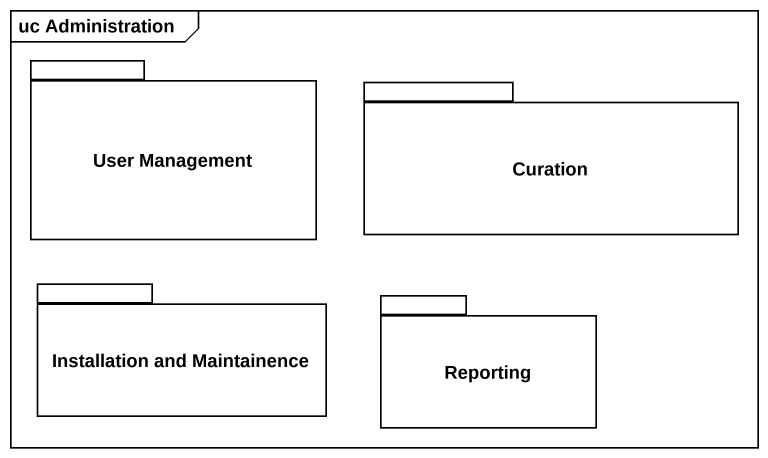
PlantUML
@startuml
mainframe uc Administration
package "User Management" as User_Management {
}
package Curation {
}
package "Installation and Maintainence" as Installation_and {
}
package Reporting {
}
@enduml
